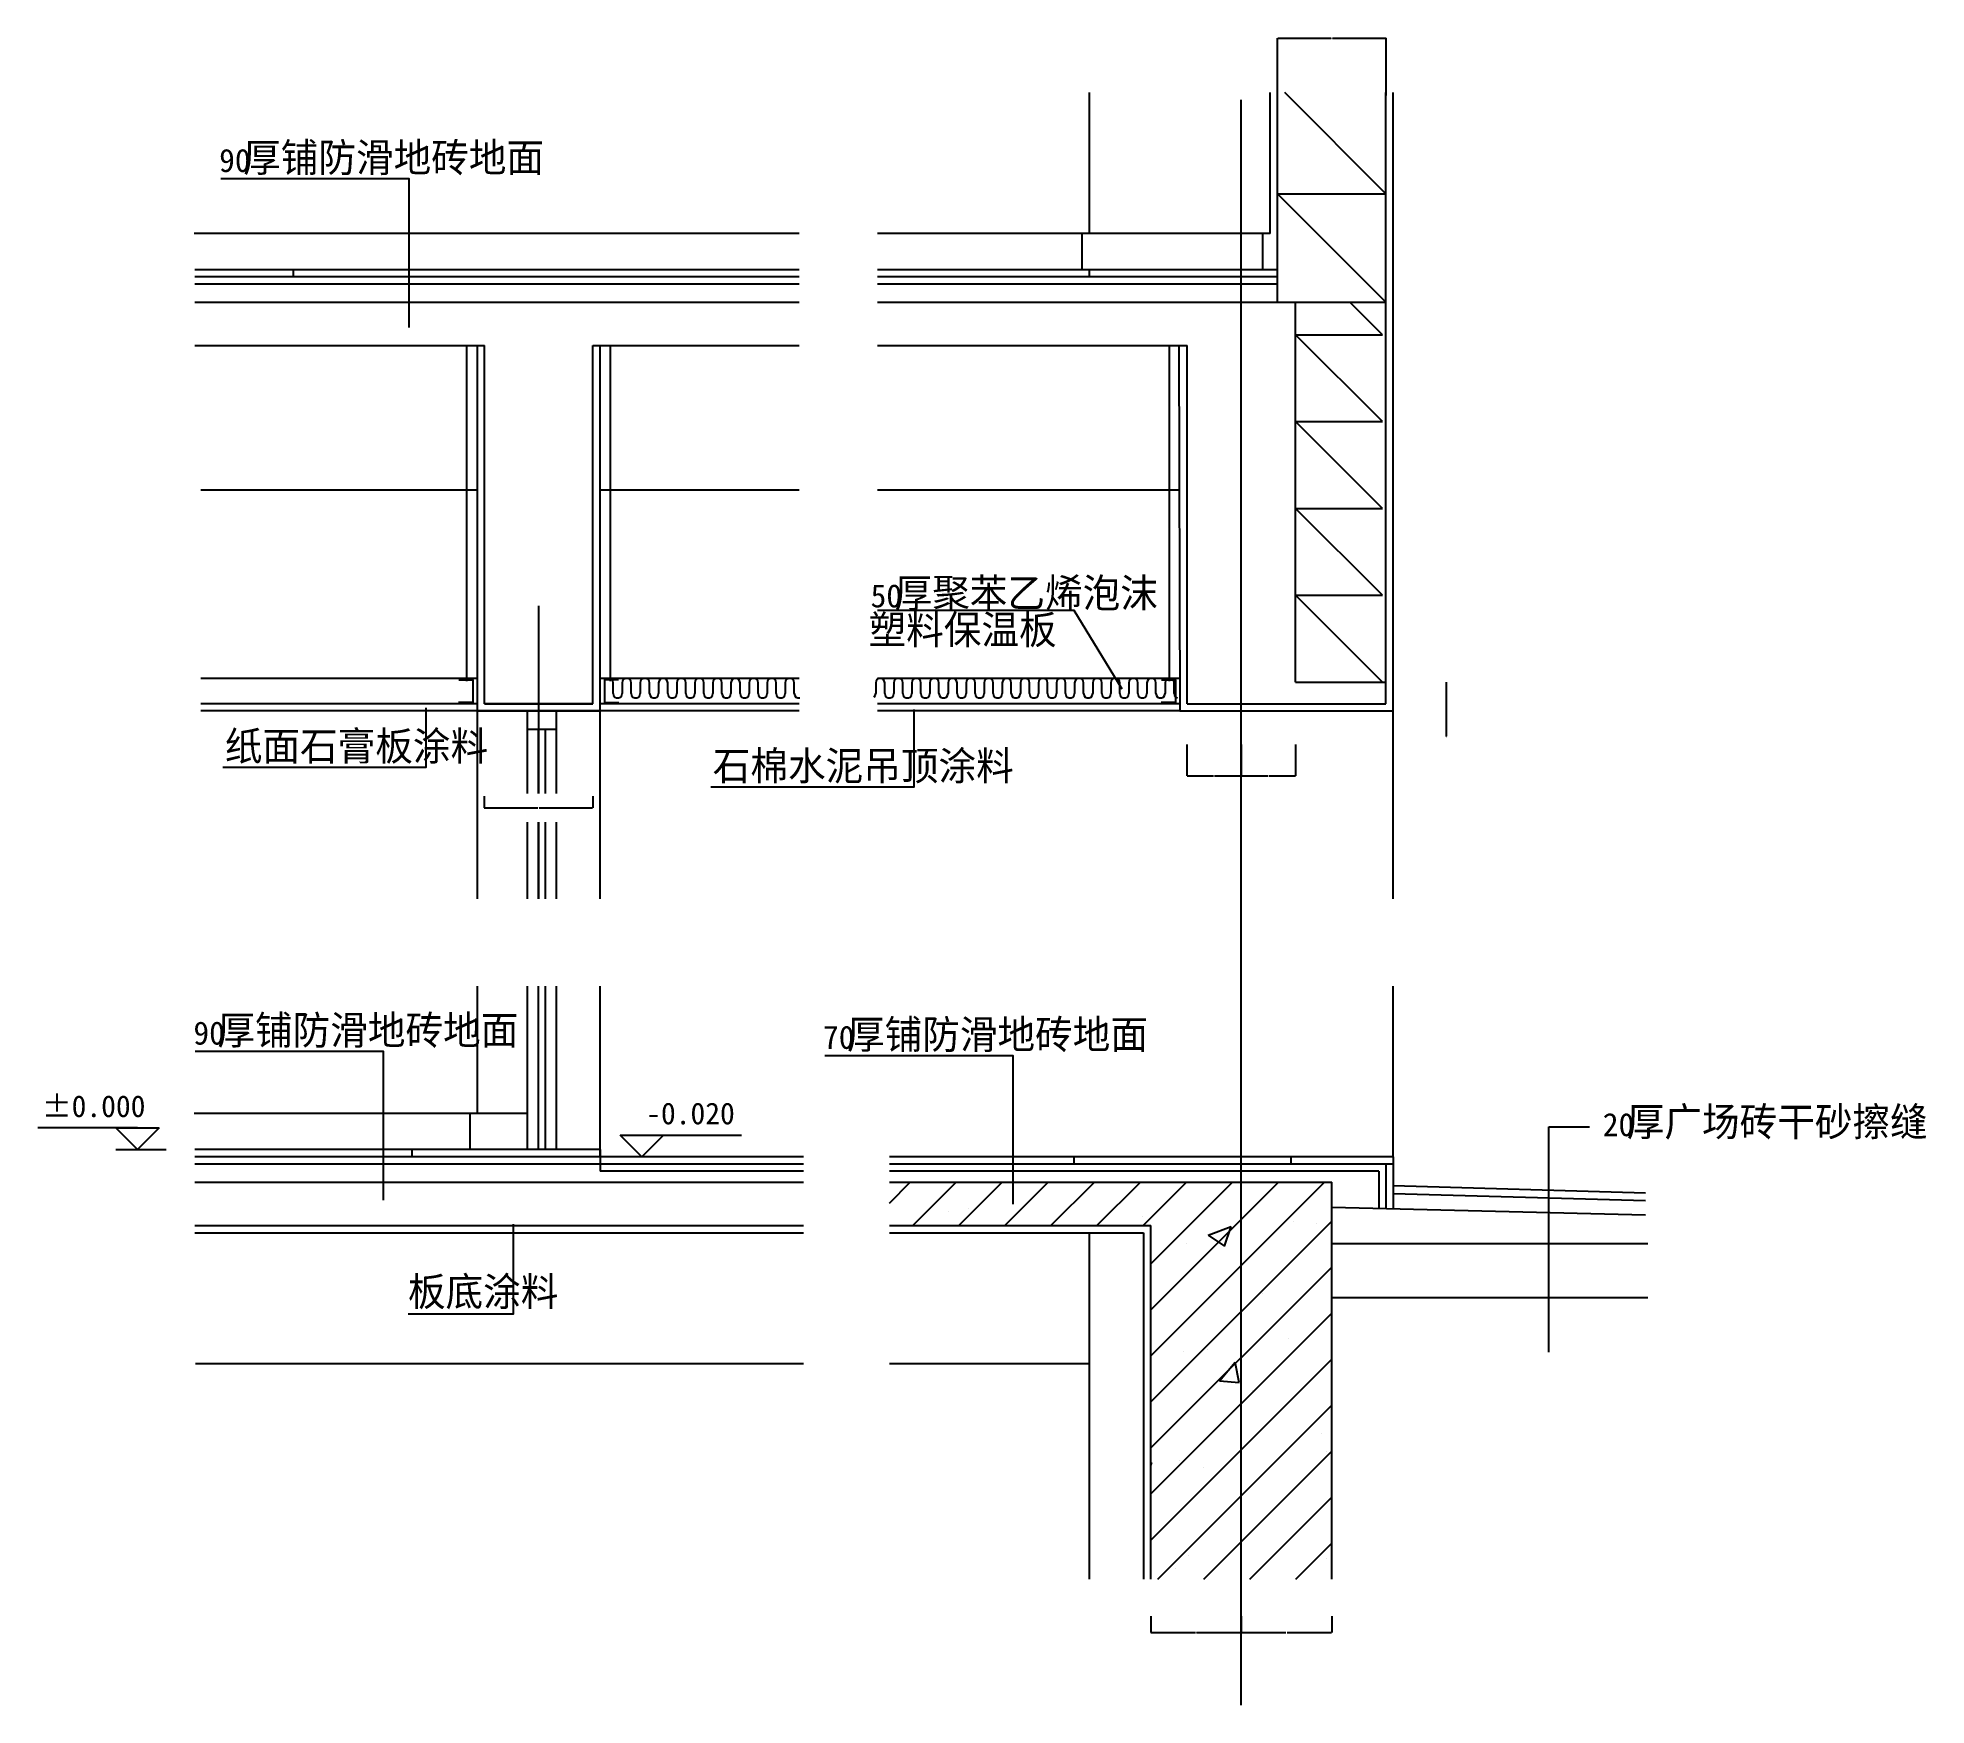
# Model space of a CAD drawing. Header units: metres. Extents: x 6092 to 11313, y 9086 to 13696.
import ezdxf

# ---------------------------------------------------------------- set-up
doc = ezdxf.new("R2010")
doc.units = ezdxf.units.M
for name, color, linetype in [('DOTE', 1, 'Continuous'), ('PUB_DIM', 3, 'Continuous'), ('PUB_HATCH', 7, 'Continuous'), ('PUB_TEXT', 7, 'Continuous'), ('S_SURFACE', 6, 'Continuous'), ('STAIR', 2, 'Continuous'), ('WALL', 255, 'Continuous'), ('WINDOW', 2, 'Continuous')]:
    doc.layers.add(name, color=color, linetype=linetype)
doc.dimstyles.get("Standard").update_dxf_attribs({"dimtxt": 2.5, "dimasz": 2.5, "dimexe": 1.25, "dimexo": 0.625, "dimtad": 1, "dimcen": 2.5, "dimazin": 3, "dimtfac": 1, "dimtmove": 0, "dimatfit": 3})

# ---------------------------------------------------------------- blocks, each defined once
blk = doc.blocks.new('*D1')
for p, q in [((7326.06, 11599.65), (7326.06, 11566.98)), ((7626.06, 11599.65), (7626.06, 11566.98)), ((7326.31, 11566.98), (7474.56, 11566.98)), ((7477.56, 11566.98), (7625.81, 11566.98))]:
    blk.add_line(p, q)
at = {"layer": 'Defpoints'}
for p in [(7326.06, 11599.65), (7626.06, 11599.65), (7326.06, 11566.98)]:
    blk.add_point(p, dxfattribs=at)
at = {"layer": 'PUB_DIM', "insert": (7476.06, 11566.98), "char_height": 1, "attachment_point": 5}
blk.add_mtext('300', dxfattribs=at)
blk = doc.blocks.new('*D2')
for p, q in [((9169.07, 9332.58), (9169.07, 9287.39)), ((9419.07, 9332.58), (9419.07, 9287.39)), ((9169.32, 9287.39), (9292.57, 9287.39)), ((9295.57, 9287.39), (9418.82, 9287.39))]:
    blk.add_line(p, q)
at = {"layer": 'Defpoints'}
for p in [(9169.07, 9332.58), (9419.07, 9332.58), (9169.07, 9287.39)]:
    blk.add_point(p, dxfattribs=at)
at = {"layer": 'PUB_DIM', "insert": (9294.07, 9287.39), "char_height": 1, "attachment_point": 5}
blk.add_mtext('250', dxfattribs=at)
blk = doc.blocks.new('*D3')
for p, q in [((9419.07, 9332.58), (9419.07, 9287.39)), ((9669.07, 9332.58), (9669.07, 9287.39)), ((9419.32, 9287.39), (9542.57, 9287.39)), ((9545.57, 9287.39), (9668.82, 9287.39))]:
    blk.add_line(p, q)
at = {"layer": 'Defpoints'}
for p in [(9419.07, 9332.58), (9669.07, 9332.58), (9419.07, 9287.39)]:
    blk.add_point(p, dxfattribs=at)
at = {"layer": 'PUB_DIM', "insert": (9544.07, 9287.39), "char_height": 1, "attachment_point": 5}
blk.add_mtext('250', dxfattribs=at)
blk = doc.blocks.new('*D4')
for p, q in [((9268.79, 11741.85), (9268.79, 11655.94)), ((9418.79, 11741.85), (9418.79, 11655.94)), ((9269.04, 11655.94), (9342.29, 11655.94)), ((9345.29, 11655.94), (9418.54, 11655.94))]:
    blk.add_line(p, q)
at = {"layer": 'Defpoints'}
for p in [(9268.79, 11741.85), (9418.79, 11741.85), (9268.79, 11655.94)]:
    blk.add_point(p, dxfattribs=at)
at = {"layer": 'PUB_DIM', "insert": (9343.79, 11655.94), "char_height": 1, "attachment_point": 5}
blk.add_mtext('150', dxfattribs=at)
blk = doc.blocks.new('*D5')
for p, q in [((9418.79, 11741.85), (9418.79, 11655.94)), ((9568.79, 11741.85), (9568.79, 11655.94)), ((9419.04, 11655.94), (9492.29, 11655.94)), ((9495.29, 11655.94), (9568.54, 11655.94))]:
    blk.add_line(p, q)
at = {"layer": 'Defpoints'}
for p in [(9418.79, 11741.85), (9568.79, 11741.85), (9418.79, 11655.94)]:
    blk.add_point(p, dxfattribs=at)
at = {"layer": 'PUB_DIM', "insert": (9493.79, 11655.94), "char_height": 1, "attachment_point": 5}
blk.add_mtext('150', dxfattribs=at)
blk = doc.blocks.new('*D6')
for p, q in [((9519.46, 13536.55), (9519.46, 13695.55)), ((9519.71, 13695.55), (9667.96, 13695.55)), ((9670.96, 13695.55), (9819.21, 13695.55)), ((9819.46, 13536.55), (9819.46, 13695.55))]:
    blk.add_line(p, q)
at = {"layer": 'Defpoints'}
for p in [(9519.46, 13695.55), (9519.46, 13536.55), (9819.46, 13536.55)]:
    blk.add_point(p, dxfattribs=at)
at = {"layer": 'PUB_DIM', "insert": (9669.46, 13695.55), "char_height": 1, "attachment_point": 5}
blk.add_mtext('300', dxfattribs=at)
blk = doc.blocks.new('*D7')
for p, q in [((9985.5, 11915.02), (9985.5, 11765.77)), ((9985.5, 11855.02), (9985.5, 11765.77)), ((9985.25, 11765.77), (9985, 11765.77)), ((9985.5, 11765.77), (9985.5, 11765.77)), ((9985.75, 11765.77), (9986, 11765.77))]:
    blk.add_line(p, q)
at = {"layer": 'Defpoints'}
for p in [(9985.5, 11915.02), (9985.5, 11855.02), (9985.5, 11765.77)]:
    blk.add_point(p, dxfattribs=at)
at = {"layer": 'PUB_DIM', "insert": (9985.5, 11766.895), "char_height": 1, "attachment_point": 5}
blk.add_mtext('0', dxfattribs=at)

msp = doc.modelspace()

# ---------------------------------------------------------------- linework, layer by layer
for p, q in [((8446.11, 10474.62), (8503.73, 10532.25)), ((8511.01, 10412.25), (8631.01, 10532.25)), ((8638.29, 10412.25), (8758.29, 10532.25)), ((8765.57, 10412.25), (8885.57, 10532.25)), ((8892.85, 10412.25), (9012.85, 10532.25)), ((9020.13, 10412.25), (9140.13, 10532.25)), ((9147.41, 10412.25), (9267.41, 10532.25)), ((9169.01, 10052.01), (9649.25, 10532.25)), ((9169.01, 10306.56), (9394.69, 10532.25)), ((9169.01, 10179.28), (9521.97, 10532.25)), ((8608.45, 10450.02), (8608.45, 10450.02)), ((8665.61, 10458.11), (8665.61, 10458.11)), ((9146.05, 10437.81), (9146.05, 10437.81)), ((9169.01, 9924.73), (9669.01, 10424.73)), ((9327.8, 10385.88), (9390.82, 10410.07)), ((9372.57, 10355.68), (9390.82, 10410.07)), ((9562.03, 10424.33), (9562.03, 10424.33)), ((9626.49, 10417.51), (9626.49, 10417.51)), ((9268.84, 10362.42), (9268.84, 10362.42)), ((9327.8, 10385.88), (9372.57, 10355.69)), ((9169.01, 9797.45), (9669.01, 10297.45)), ((9477.03, 10225.15), (9477.03, 10225.15)), ((9169.01, 9670.17), (9669.01, 10170.17)), ((9550.58, 10099.02), (9550.58, 10099.02)), ((9169.01, 9542.89), (9669.01, 10042.89)), ((9257.9, 10062.82), (9257.9, 10062.82)), ((9325.27, 10069.36), (9325.27, 10069.36)), ((9358.99, 9983.17), (9402.38, 10034.87)), ((9412.79, 9978.45), (9402.38, 10034.87)), ((9358.99, 9983.17), (9412.78, 9978.46)), ((9451.23, 9957.62), (9451.23, 9957.62)), ((9188.07, 9434.67), (9669.01, 9915.61)), ((9641, 9836.72), (9641, 9836.72)), ((9315.35, 9434.67), (9669.01, 9788.33)), ((9654.67, 9788.92), (9654.67, 9788.92)), ((9169.01, 9756.35), (9171.83, 9757.44)), ((9169.01, 9749), (9171.84, 9757.43)), ((9246.96, 9763.21), (9246.96, 9763.21)), ((9313.81, 9744.05), (9313.81, 9744.05)), ((9439.87, 9688.16), (9439.87, 9688.16)), ((9442.63, 9434.67), (9669.01, 9661.05)), ((9569.91, 9434.67), (9669.01, 9533.77)), ((9236.01, 9463.61), (9236.01, 9463.61)), ((9272.18, 9500.14), (9272.18, 9500.14)), ((9655.53, 9490.55), (9655.53, 9490.55))]:
    msp.add_line(p, q)
at = {"layer": 'DOTE'}
for p, q in [((9419.01, 9086.14), (9419.01, 13524.66)), ((7476.55, 11606.89), (7476.55, 12126.02)), ((7476.55, 11315.21), (7476.55, 11527.88))]:
    msp.add_line(p, q, dxfattribs=at)
at = {"layer": 'PUB_DIM'}
for p, q in [((6367.14, 10682.25), (6091.71, 10682.25)), ((6367.14, 10622.25), (6307.14, 10682.25)), ((6307.14, 10682.25), (6427.14, 10682.25)), ((6427.14, 10682.25), (6367.14, 10622.25)), ((7761.85, 10602.25), (7701.85, 10662.25)), ((7701.85, 10662.25), (7821.85, 10662.25)), ((7761.85, 10662.25), (8037.28, 10662.25)), ((7821.85, 10662.25), (7761.85, 10602.25)), ((10269.18, 10062.37), (10269.18, 10685.08)), ((10269.18, 10685.08), (10381.74, 10685.08)), ((6307.14, 10622.25), (6446.68, 10622.25))]:
    msp.add_line(p, q, dxfattribs=at)
for points in [[(7118.64, 12895.47), (7118.64, 13306.07), (6597.89, 13306.07)], [(9089.54, 11894.86), (8957.02, 12112.94), (8413.38, 12112.94)], [(7165, 11844.02), (7165, 11679.09), (6603.45, 11679.09)], [(8514.05, 11839.02), (8514.05, 11624.56), (7952.5, 11624.56)], [(7047.49, 10482.88), (7047.49, 10893.47), (6526.74, 10893.47)], [(8788.19, 10471.12), (8788.19, 10881.72), (8267.44, 10881.72)], [(7405.81, 10416.24), (7405.81, 10167.55), (7116.09, 10167.55)]]:
    msp.add_lwpolyline(points, dxfattribs=at)
at = {"layer": 'PUB_HATCH'}
for p, q in [((9819.01, 13265.02), (9538.98, 13545.05)), ((9819.01, 12965.02), (9519.01, 13265.02)), ((9519.01, 13265.02), (9819.01, 13265.02)), ((8197.18, 13055.02), (6526.23, 13055.02)), ((9519.01, 13055.02), (8413.38, 13055.02)), ((8197.18, 13035.02), (6526.23, 13035.02)), ((8197.18, 13015.02), (6526.23, 13015.02)), ((9519.01, 13035.02), (8413.38, 13035.02)), ((9519.01, 13015.02), (8413.38, 13015.02)), ((9519.01, 12965.02), (9819.01, 12965.02)), ((9519.01, 12965.02), (9519.01, 12965.02)), ((9809.01, 12875.02), (9719.01, 12965.02)), ((9809.01, 12635.02), (9569.01, 12875.02)), ((9569.01, 12875.02), (9809.01, 12875.02)), ((9809.01, 12395.02), (9569.01, 12635.02)), ((9569.01, 12635.02), (9809.01, 12635.02)), ((9809.01, 12155.02), (9569.01, 12395.02)), ((9569.01, 12395.02), (9809.01, 12395.02)), ((9809.01, 11915.02), (9569.01, 12155.02)), ((9569.01, 12155.02), (9809.01, 12155.02)), ((7306.55, 11925.02), (6542.4, 11925.02)), ((7677.77, 11922.71), (7672.7, 11925.15)), ((7681.28, 11918.3), (7677.77, 11922.71)), ((7682.38, 11912.81), (7681.28, 11918.3)), ((7682.38, 11883.4), (7682.38, 11912.81)), ((7708.47, 11918.3), (7707.38, 11912.81)), ((7707.38, 11912.81), (7707.38, 11883.4)), ((7711.99, 11922.71), (7708.47, 11918.3)), ((7717.06, 11925.15), (7711.99, 11922.71)), ((7722.7, 11925.15), (7717.06, 11925.15)), ((7727.77, 11922.71), (7722.7, 11925.15)), ((7731.28, 11918.3), (7727.77, 11922.71)), ((7732.38, 11912.81), (7731.28, 11918.3)), ((7732.38, 11883.4), (7732.38, 11912.81)), ((7758.47, 11918.3), (7757.38, 11912.81)), ((7757.38, 11912.81), (7757.38, 11883.4)), ((7761.99, 11922.71), (7758.47, 11918.3)), ((7767.06, 11925.15), (7761.99, 11922.71)), ((7767.28, 11925.15), (7762.2, 11922.71)), ((7772.91, 11925.15), (7767.28, 11925.15)), ((7777.99, 11922.71), (7772.91, 11925.15)), ((7778.64, 11922.71), (7778.64, 11922.71)), ((7782.15, 11918.3), (7778.64, 11922.71)), ((7783.24, 11912.81), (7782.15, 11918.3)), ((7783.24, 11883.4), (7783.24, 11912.81)), ((7809.34, 11918.3), (7808.24, 11912.81)), ((7808.24, 11912.81), (7808.24, 11883.4)), ((7812.85, 11922.71), (7809.34, 11918.3)), ((7817.93, 11925.15), (7812.85, 11922.71)), ((7823.56, 11925.15), (7817.93, 11925.15)), ((7828.64, 11922.71), (7823.56, 11925.15)), ((7832.15, 11918.3), (7828.64, 11922.71)), ((7833.24, 11912.81), (7832.15, 11918.3)), ((7833.24, 11883.4), (7833.24, 11912.81)), ((7859.34, 11918.3), (7858.24, 11912.81)), ((7858.24, 11912.81), (7858.24, 11883.4)), ((7862.85, 11922.71), (7859.34, 11918.3)), ((7867.93, 11925.15), (7862.85, 11922.71)), ((7873.56, 11925.15), (7867.93, 11925.15)), ((7878.64, 11922.71), (7873.56, 11925.15)), ((7882.15, 11918.3), (7878.64, 11922.71)), ((7883.24, 11912.81), (7882.15, 11918.3)), ((7883.24, 11883.4), (7883.24, 11912.81)), ((7909.34, 11918.3), (7908.24, 11912.81)), ((7908.24, 11912.81), (7908.24, 11883.4)), ((7912.85, 11922.71), (7909.34, 11918.3)), ((7917.93, 11925.15), (7912.85, 11922.71)), ((7923.56, 11925.15), (7917.93, 11925.15)), ((7928.64, 11922.71), (7923.56, 11925.15)), ((7932.15, 11918.3), (7928.64, 11922.71)), ((7933.24, 11912.81), (7932.15, 11918.3)), ((7933.24, 11883.4), (7933.24, 11912.81)), ((7959.34, 11918.3), (7958.24, 11912.81)), ((7958.24, 11912.81), (7958.24, 11883.4)), ((7962.85, 11922.71), (7959.34, 11918.3)), ((7967.93, 11925.15), (7962.85, 11922.71)), ((7973.56, 11925.15), (7967.93, 11925.15)), ((7978.64, 11922.71), (7973.56, 11925.15)), ((7982.15, 11918.3), (7978.64, 11922.71)), ((7983.24, 11912.81), (7982.15, 11918.3)), ((7983.24, 11883.4), (7983.24, 11912.81)), ((8009.34, 11918.3), (8008.24, 11912.81)), ((8008.24, 11912.81), (8008.24, 11883.4)), ((8012.85, 11922.71), (8009.34, 11918.3)), ((8017.93, 11925.15), (8012.85, 11922.71)), ((8023.56, 11925.15), (8017.93, 11925.15)), ((8028.64, 11922.71), (8023.56, 11925.15)), ((8032.15, 11918.3), (8028.64, 11922.71)), ((8033.24, 11912.81), (8032.15, 11918.3)), ((8033.24, 11883.4), (8033.24, 11912.81)), ((8059.34, 11918.3), (8058.24, 11912.81)), ((8058.24, 11912.81), (8058.24, 11883.4)), ((8062.85, 11922.71), (8059.34, 11918.3)), ((8067.93, 11925.15), (8062.85, 11922.71)), ((8073.56, 11925.15), (8067.93, 11925.15)), ((8078.64, 11922.71), (8073.56, 11925.15)), ((8082.15, 11918.3), (8078.64, 11922.71)), ((8083.24, 11912.81), (8082.15, 11918.3)), ((8083.24, 11883.4), (8083.24, 11912.81)), ((8109.34, 11918.3), (8108.24, 11912.81)), ((8108.24, 11912.81), (8108.24, 11883.4)), ((8112.85, 11922.71), (8109.34, 11918.3)), ((8117.93, 11925.15), (8112.85, 11922.71)), ((8123.56, 11925.15), (8117.93, 11925.15)), ((8128.64, 11922.71), (8123.56, 11925.15)), ((8132.15, 11918.3), (8128.64, 11922.71)), ((8128.64, 11922.71), (8128.64, 11922.71)), ((8133.24, 11912.81), (8132.15, 11918.3)), ((8133.24, 11883.4), (8133.24, 11912.81)), ((8159.34, 11918.3), (8158.24, 11912.81)), ((8158.24, 11912.81), (8158.24, 11883.4)), ((8162.85, 11922.71), (8159.34, 11918.3)), ((8167.93, 11925.15), (8162.85, 11922.71)), ((8173.56, 11925.15), (8167.93, 11925.15)), ((8178.64, 11922.71), (8173.56, 11925.15)), ((8182.15, 11918.3), (8178.64, 11922.71)), ((8183.24, 11912.81), (8182.15, 11918.3)), ((8183.24, 11883.4), (8183.24, 11912.81)), ((8409.34, 11918.3), (8408.24, 11912.81)), ((8408.24, 11912.81), (8408.24, 11883.4)), ((8412.85, 11922.71), (8409.34, 11918.3)), ((8417.93, 11925.15), (8412.85, 11922.71)), ((8423.56, 11925.15), (8417.93, 11925.15)), ((8428.64, 11922.71), (8423.56, 11925.15)), ((8432.15, 11918.3), (8428.64, 11922.71)), ((8433.24, 11912.81), (8432.15, 11918.3)), ((8433.24, 11883.4), (8433.24, 11912.81)), ((8459.34, 11918.3), (8458.24, 11912.81)), ((8458.24, 11912.81), (8458.24, 11883.4)), ((8462.85, 11922.71), (8459.34, 11918.3)), ((8467.93, 11925.15), (8462.85, 11922.71)), ((8473.56, 11925.15), (8467.93, 11925.15)), ((8478.64, 11922.71), (8473.56, 11925.15)), ((8482.15, 11918.3), (8478.64, 11922.71)), ((8483.24, 11912.81), (8482.15, 11918.3)), ((8483.24, 11883.4), (8483.24, 11912.81)), ((8509.34, 11918.3), (8508.24, 11912.81)), ((8508.24, 11912.81), (8508.24, 11883.4)), ((8512.85, 11922.71), (8509.34, 11918.3)), ((8517.93, 11925.15), (8512.85, 11922.71)), ((8523.56, 11925.15), (8517.93, 11925.15)), ((8528.64, 11922.71), (8523.56, 11925.15)), ((8532.15, 11918.3), (8528.64, 11922.71)), ((8533.24, 11912.81), (8532.15, 11918.3)), ((8533.24, 11883.4), (8533.24, 11912.81)), ((8559.34, 11918.3), (8558.24, 11912.81)), ((8558.24, 11912.81), (8558.24, 11883.4)), ((8562.85, 11922.71), (8559.34, 11918.3)), ((8567.93, 11925.15), (8562.85, 11922.71)), ((8573.56, 11925.15), (8567.93, 11925.15)), ((8578.64, 11922.71), (8573.56, 11925.15)), ((8582.15, 11918.3), (8578.64, 11922.71)), ((8583.24, 11912.81), (8582.15, 11918.3)), ((8583.24, 11883.4), (8583.24, 11912.81)), ((8609.34, 11918.3), (8608.24, 11912.81)), ((8608.24, 11912.81), (8608.24, 11883.4)), ((8612.85, 11922.71), (8609.34, 11918.3)), ((8617.93, 11925.15), (8612.85, 11922.71)), ((8623.56, 11925.15), (8617.93, 11925.15)), ((8628.64, 11922.71), (8623.56, 11925.15)), ((8632.15, 11918.3), (8628.64, 11922.71)), ((8633.24, 11912.81), (8632.15, 11918.3)), ((8633.24, 11883.4), (8633.24, 11912.81)), ((8659.34, 11918.3), (8658.24, 11912.81)), ((8658.24, 11912.81), (8658.24, 11883.4)), ((8662.85, 11922.71), (8659.34, 11918.3)), ((8667.93, 11925.15), (8662.85, 11922.71)), ((8673.56, 11925.15), (8667.93, 11925.15)), ((8678.64, 11922.71), (8673.56, 11925.15)), ((8682.15, 11918.3), (8678.64, 11922.71)), ((8683.24, 11912.81), (8682.15, 11918.3)), ((8683.24, 11883.4), (8683.24, 11912.81)), ((8709.34, 11918.3), (8708.24, 11912.81)), ((8708.24, 11912.81), (8708.24, 11883.4)), ((8712.85, 11922.71), (8709.34, 11918.3)), ((8717.93, 11925.15), (8712.85, 11922.71)), ((8723.56, 11925.15), (8717.93, 11925.15)), ((8728.64, 11922.71), (8723.56, 11925.15)), ((8732.15, 11918.3), (8728.64, 11922.71)), ((8733.24, 11912.81), (8732.15, 11918.3)), ((8733.24, 11883.4), (8733.24, 11912.81)), ((8759.34, 11918.3), (8758.24, 11912.81)), ((8758.24, 11912.81), (8758.24, 11883.4)), ((8762.85, 11922.71), (8759.34, 11918.3)), ((8767.93, 11925.15), (8762.85, 11922.71)), ((8773.56, 11925.15), (8767.93, 11925.15)), ((8778.64, 11922.71), (8773.56, 11925.15)), ((8782.15, 11918.3), (8778.64, 11922.71)), ((8783.24, 11912.81), (8782.15, 11918.3)), ((8783.24, 11883.4), (8783.24, 11912.81)), ((8809.34, 11918.3), (8808.24, 11912.81)), ((8808.24, 11912.81), (8808.24, 11883.4)), ((8812.85, 11922.71), (8809.34, 11918.3)), ((8817.93, 11925.15), (8812.85, 11922.71)), ((8823.56, 11925.15), (8817.93, 11925.15)), ((8828.64, 11922.71), (8823.56, 11925.15)), ((8832.15, 11918.3), (8828.64, 11922.71)), ((8833.24, 11912.81), (8832.15, 11918.3)), ((8833.24, 11883.4), (8833.24, 11912.81)), ((8859.34, 11918.3), (8858.24, 11912.81)), ((8858.24, 11912.81), (8858.24, 11883.4)), ((8862.85, 11922.71), (8859.34, 11918.3)), ((8867.93, 11925.15), (8862.85, 11922.71)), ((8873.56, 11925.15), (8867.93, 11925.15)), ((8878.64, 11922.71), (8873.56, 11925.15)), ((8882.15, 11918.3), (8878.64, 11922.71)), ((8883.24, 11912.81), (8882.15, 11918.3)), ((8883.24, 11883.4), (8883.24, 11912.81)), ((8909.34, 11918.3), (8908.24, 11912.81)), ((8908.24, 11912.81), (8908.24, 11883.4)), ((8912.85, 11922.71), (8909.34, 11918.3)), ((8917.93, 11925.15), (8912.85, 11922.71)), ((8923.56, 11925.15), (8917.93, 11925.15)), ((8928.64, 11922.71), (8923.56, 11925.15)), ((8932.15, 11918.3), (8928.64, 11922.71)), ((8933.24, 11912.81), (8932.15, 11918.3)), ((8933.24, 11883.4), (8933.24, 11912.81)), ((8959.34, 11918.3), (8958.24, 11912.81)), ((8958.24, 11912.81), (8958.24, 11883.4)), ((8962.85, 11922.71), (8959.34, 11918.3)), ((8967.93, 11925.15), (8962.85, 11922.71)), ((8973.56, 11925.15), (8967.93, 11925.15)), ((8978.64, 11922.71), (8973.56, 11925.15)), ((8982.15, 11918.3), (8978.64, 11922.71)), ((8983.24, 11912.81), (8982.15, 11918.3)), ((8983.24, 11883.4), (8983.24, 11912.81)), ((9009.34, 11918.3), (9008.24, 11912.81)), ((9008.24, 11912.81), (9008.24, 11883.4)), ((9012.85, 11922.71), (9009.34, 11918.3)), ((9017.93, 11925.15), (9012.85, 11922.71)), ((9023.56, 11925.15), (9017.93, 11925.15)), ((9028.64, 11922.71), (9023.56, 11925.15)), ((9032.15, 11918.3), (9028.64, 11922.71)), ((9033.24, 11912.81), (9032.15, 11918.3)), ((9033.24, 11883.4), (9033.24, 11912.81)), ((9059.34, 11918.3), (9058.24, 11912.81)), ((9058.24, 11912.81), (9058.24, 11883.4)), ((9062.85, 11922.71), (9059.34, 11918.3)), ((9067.93, 11925.15), (9062.85, 11922.71)), ((9073.56, 11925.15), (9067.93, 11925.15)), ((9078.64, 11922.71), (9073.56, 11925.15)), ((9082.15, 11918.3), (9078.64, 11922.71)), ((9083.24, 11912.81), (9082.15, 11918.3)), ((9083.24, 11883.4), (9083.24, 11912.81)), ((9109.34, 11918.3), (9108.24, 11912.81)), ((9108.24, 11912.81), (9108.24, 11883.4)), ((9112.85, 11922.71), (9109.34, 11918.3)), ((9117.93, 11925.15), (9112.85, 11922.71)), ((9123.56, 11925.15), (9117.93, 11925.15)), ((9128.64, 11922.71), (9123.56, 11925.15)), ((9132.15, 11918.3), (9128.64, 11922.71)), ((9133.24, 11912.81), (9132.15, 11918.3)), ((9133.24, 11883.4), (9133.24, 11912.81)), ((9159.34, 11918.3), (9158.24, 11912.81)), ((9158.24, 11912.81), (9158.24, 11883.4)), ((9162.85, 11922.71), (9159.34, 11918.3)), ((9167.93, 11925.15), (9162.85, 11922.71)), ((9173.56, 11925.15), (9167.93, 11925.15)), ((9178.64, 11922.71), (9173.56, 11925.15)), ((9182.15, 11918.3), (9178.64, 11922.71)), ((9183.24, 11912.81), (9182.15, 11918.3)), ((9183.24, 11883.4), (9183.24, 11912.81)), ((9209.34, 11918.3), (9208.24, 11912.81)), ((9208.24, 11912.81), (9208.24, 11883.4)), ((9212.85, 11922.71), (9209.34, 11918.3)), ((9217.93, 11925.15), (9212.85, 11922.71)), ((9223.56, 11925.15), (9217.93, 11925.15)), ((9228.64, 11922.71), (9223.56, 11925.15)), ((9232.15, 11918.3), (9228.64, 11922.71)), ((9233.24, 11912.81), (9232.15, 11918.3)), ((9233.24, 11883.4), (9233.24, 11912.81)), ((9569.01, 11915.02), (9809.01, 11915.02)), ((9569.01, 11915.02), (9569.01, 11915.02)), ((7306.55, 11855.02), (6542.4, 11855.02)), ((8197.18, 11855.02), (7646.55, 11855.02)), ((7682.38, 11883.4), (7683.47, 11877.91)), ((7683.47, 11877.91), (7686.99, 11873.5)), ((7686.99, 11873.5), (7692.06, 11871.06)), ((7692.06, 11871.06), (7697.7, 11871.06)), ((7697.7, 11871.06), (7702.77, 11873.5)), ((7702.77, 11873.5), (7706.28, 11877.91)), ((7706.28, 11877.91), (7707.38, 11883.4)), ((7732.38, 11883.4), (7733.47, 11877.91)), ((7733.47, 11877.91), (7736.99, 11873.5)), ((7736.99, 11873.5), (7742.06, 11871.06)), ((7742.06, 11871.06), (7747.7, 11871.06)), ((7747.7, 11871.06), (7752.77, 11873.5)), ((7752.77, 11873.5), (7756.28, 11877.91)), ((7756.28, 11877.91), (7757.38, 11883.4)), ((7783.24, 11883.4), (7784.34, 11877.91)), ((7784.34, 11877.91), (7787.85, 11873.5)), ((7787.85, 11873.5), (7792.93, 11871.06)), ((7792.93, 11871.06), (7798.56, 11871.06)), ((7798.56, 11871.06), (7803.64, 11873.5)), ((7803.64, 11873.5), (7807.15, 11877.91)), ((7807.15, 11877.91), (7808.24, 11883.4)), ((7833.24, 11883.4), (7834.34, 11877.91)), ((7834.34, 11877.91), (7837.85, 11873.5)), ((7837.85, 11873.5), (7842.93, 11871.06)), ((7842.93, 11871.06), (7848.56, 11871.06)), ((7848.56, 11871.06), (7853.64, 11873.5)), ((7853.64, 11873.5), (7857.15, 11877.91)), ((7857.15, 11877.91), (7858.24, 11883.4)), ((7883.24, 11883.4), (7884.34, 11877.91)), ((7884.34, 11877.91), (7887.85, 11873.5)), ((7887.85, 11873.5), (7892.93, 11871.06)), ((7892.93, 11871.06), (7898.56, 11871.06)), ((7898.56, 11871.06), (7903.64, 11873.5)), ((7903.64, 11873.5), (7907.15, 11877.91)), ((7907.15, 11877.91), (7908.24, 11883.4)), ((7933.24, 11883.4), (7934.34, 11877.91)), ((7934.34, 11877.91), (7937.85, 11873.5)), ((7937.85, 11873.5), (7942.93, 11871.06)), ((7942.93, 11871.06), (7948.56, 11871.06)), ((7948.56, 11871.06), (7953.64, 11873.5)), ((7953.64, 11873.5), (7957.15, 11877.91)), ((7957.15, 11877.91), (7958.24, 11883.4)), ((7983.24, 11883.4), (7984.34, 11877.91)), ((7984.34, 11877.91), (7987.85, 11873.5)), ((7987.85, 11873.5), (7992.93, 11871.06)), ((7992.93, 11871.06), (7998.56, 11871.06)), ((7998.56, 11871.06), (8003.64, 11873.5)), ((8003.64, 11873.5), (8007.15, 11877.91)), ((8007.15, 11877.91), (8008.24, 11883.4)), ((8033.24, 11883.4), (8034.34, 11877.91)), ((8034.34, 11877.91), (8037.85, 11873.5)), ((8037.85, 11873.5), (8042.93, 11871.06)), ((8042.93, 11871.06), (8048.56, 11871.06)), ((8048.56, 11871.06), (8053.64, 11873.5)), ((8053.64, 11873.5), (8057.15, 11877.91)), ((8057.15, 11877.91), (8058.24, 11883.4)), ((8083.24, 11883.4), (8084.34, 11877.91)), ((8084.34, 11877.91), (8087.85, 11873.5)), ((8087.85, 11873.5), (8092.93, 11871.06)), ((8092.93, 11871.06), (8098.56, 11871.06)), ((8098.56, 11871.06), (8103.64, 11873.5)), ((8103.64, 11873.5), (8107.15, 11877.91)), ((8107.15, 11877.91), (8108.24, 11883.4)), ((8133.24, 11883.4), (8134.34, 11877.91)), ((8134.34, 11877.91), (8137.85, 11873.5)), ((8137.85, 11873.5), (8142.93, 11871.06)), ((8142.93, 11871.06), (8148.56, 11871.06)), ((8148.56, 11871.06), (8153.64, 11873.5)), ((8153.64, 11873.5), (8157.15, 11877.91)), ((8157.15, 11877.91), (8158.24, 11883.4)), ((8183.24, 11883.4), (8184.34, 11877.91)), ((8184.34, 11877.91), (8187.85, 11873.5)), ((8187.85, 11873.5), (8192.93, 11871.06)), ((8192.93, 11871.06), (8198.56, 11871.06)), ((8403.64, 11873.5), (8407.15, 11877.91)), ((8407.15, 11877.91), (8408.24, 11883.4)), ((9249.01, 11855.02), (8413.38, 11855.02)), ((8433.24, 11883.4), (8434.34, 11877.91)), ((8434.34, 11877.91), (8437.85, 11873.5)), ((8437.85, 11873.5), (8442.93, 11871.06)), ((8442.93, 11871.06), (8448.56, 11871.06)), ((8448.56, 11871.06), (8453.64, 11873.5)), ((8453.64, 11873.5), (8457.15, 11877.91)), ((8457.15, 11877.91), (8458.24, 11883.4)), ((8483.24, 11883.4), (8484.34, 11877.91)), ((8484.34, 11877.91), (8487.85, 11873.5)), ((8487.85, 11873.5), (8492.93, 11871.06)), ((8492.93, 11871.06), (8498.56, 11871.06)), ((8498.56, 11871.06), (8503.64, 11873.5)), ((8503.64, 11873.5), (8507.15, 11877.91)), ((8507.15, 11877.91), (8508.24, 11883.4)), ((8533.24, 11883.4), (8534.34, 11877.91)), ((8534.34, 11877.91), (8537.85, 11873.5)), ((8537.85, 11873.5), (8542.93, 11871.06)), ((8542.93, 11871.06), (8548.56, 11871.06)), ((8548.56, 11871.06), (8553.64, 11873.5)), ((8553.64, 11873.5), (8557.15, 11877.91)), ((8557.15, 11877.91), (8558.24, 11883.4)), ((8583.24, 11883.4), (8584.34, 11877.91)), ((8584.34, 11877.91), (8587.85, 11873.5)), ((8587.85, 11873.5), (8592.93, 11871.06)), ((8592.93, 11871.06), (8598.56, 11871.06)), ((8598.56, 11871.06), (8603.64, 11873.5)), ((8603.64, 11873.5), (8607.15, 11877.91)), ((8607.15, 11877.91), (8608.24, 11883.4)), ((8633.24, 11883.4), (8634.34, 11877.91)), ((8634.34, 11877.91), (8637.85, 11873.5)), ((8637.85, 11873.5), (8642.93, 11871.06)), ((8642.93, 11871.06), (8648.56, 11871.06)), ((8648.56, 11871.06), (8653.64, 11873.5)), ((8653.64, 11873.5), (8657.15, 11877.91)), ((8657.15, 11877.91), (8658.24, 11883.4)), ((8683.24, 11883.4), (8684.34, 11877.91)), ((8684.34, 11877.91), (8687.85, 11873.5)), ((8687.85, 11873.5), (8692.93, 11871.06)), ((8692.93, 11871.06), (8698.56, 11871.06)), ((8698.56, 11871.06), (8703.64, 11873.5)), ((8703.64, 11873.5), (8707.15, 11877.91)), ((8707.15, 11877.91), (8708.24, 11883.4)), ((8733.24, 11883.4), (8734.34, 11877.91)), ((8734.34, 11877.91), (8737.85, 11873.5)), ((8737.85, 11873.5), (8742.93, 11871.06)), ((8742.93, 11871.06), (8748.56, 11871.06)), ((8748.56, 11871.06), (8753.64, 11873.5)), ((8753.64, 11873.5), (8757.15, 11877.91)), ((8757.15, 11877.91), (8758.24, 11883.4)), ((8783.24, 11883.4), (8784.34, 11877.91)), ((8784.34, 11877.91), (8787.85, 11873.5)), ((8787.85, 11873.5), (8792.93, 11871.06)), ((8792.93, 11871.06), (8798.56, 11871.06)), ((8798.56, 11871.06), (8803.64, 11873.5)), ((8803.64, 11873.5), (8807.15, 11877.91)), ((8807.15, 11877.91), (8808.24, 11883.4)), ((8833.24, 11883.4), (8834.34, 11877.91)), ((8834.34, 11877.91), (8837.85, 11873.5)), ((8837.85, 11873.5), (8842.93, 11871.06)), ((8842.93, 11871.06), (8848.56, 11871.06)), ((8848.56, 11871.06), (8853.64, 11873.5)), ((8853.64, 11873.5), (8857.15, 11877.91)), ((8857.15, 11877.91), (8858.24, 11883.4)), ((8883.24, 11883.4), (8884.34, 11877.91)), ((8884.34, 11877.91), (8887.85, 11873.5)), ((8887.85, 11873.5), (8892.93, 11871.06)), ((8892.93, 11871.06), (8898.56, 11871.06)), ((8898.56, 11871.06), (8903.64, 11873.5)), ((8903.64, 11873.5), (8907.15, 11877.91)), ((8907.15, 11877.91), (8908.24, 11883.4)), ((8933.24, 11883.4), (8934.34, 11877.91)), ((8934.34, 11877.91), (8937.85, 11873.5)), ((8937.85, 11873.5), (8942.93, 11871.06)), ((8942.93, 11871.06), (8948.56, 11871.06)), ((8948.56, 11871.06), (8953.64, 11873.5)), ((8953.64, 11873.5), (8957.15, 11877.91)), ((8957.15, 11877.91), (8958.24, 11883.4)), ((8983.24, 11883.4), (8984.34, 11877.91)), ((8984.34, 11877.91), (8987.85, 11873.5)), ((8987.85, 11873.5), (8992.93, 11871.06)), ((8992.93, 11871.06), (8998.56, 11871.06)), ((8998.56, 11871.06), (9003.64, 11873.5)), ((9003.64, 11873.5), (9007.15, 11877.91)), ((9007.15, 11877.91), (9008.24, 11883.4)), ((9033.24, 11883.4), (9034.34, 11877.91)), ((9034.34, 11877.91), (9037.85, 11873.5)), ((9037.85, 11873.5), (9042.93, 11871.06)), ((9042.93, 11871.06), (9048.56, 11871.06)), ((9048.56, 11871.06), (9053.64, 11873.5)), ((9053.64, 11873.5), (9057.15, 11877.91)), ((9057.15, 11877.91), (9058.24, 11883.4)), ((9083.24, 11883.4), (9084.34, 11877.91)), ((9084.34, 11877.91), (9087.85, 11873.5)), ((9087.85, 11873.5), (9092.93, 11871.06)), ((9092.93, 11871.06), (9098.56, 11871.06)), ((9098.56, 11871.06), (9103.64, 11873.5)), ((9103.64, 11873.5), (9107.15, 11877.91)), ((9107.15, 11877.91), (9108.24, 11883.4)), ((9133.24, 11883.4), (9134.34, 11877.91)), ((9134.34, 11877.91), (9137.85, 11873.5)), ((9137.85, 11873.5), (9142.93, 11871.06)), ((9142.93, 11871.06), (9148.56, 11871.06)), ((9148.56, 11871.06), (9153.64, 11873.5)), ((9153.64, 11873.5), (9157.15, 11877.91)), ((9157.15, 11877.91), (9158.24, 11883.4)), ((9183.24, 11883.4), (9184.34, 11877.91)), ((9184.34, 11877.91), (9187.85, 11873.5)), ((9187.85, 11873.5), (9192.93, 11871.06)), ((9192.93, 11871.06), (9198.56, 11871.06)), ((9198.56, 11871.06), (9203.64, 11873.5)), ((9203.64, 11873.5), (9207.15, 11877.91)), ((9207.15, 11877.91), (9208.24, 11883.4)), ((9233.24, 11883.4), (9234.34, 11877.91)), ((9234.34, 11877.91), (9237.85, 11873.5)), ((9237.85, 11873.5), (9242.93, 11871.06)), ((7306.55, 11835.02), (6542.4, 11835.02)), ((8197.18, 11835.02), (7646.55, 11835.02)), ((9249.01, 11835.02), (8413.38, 11835.02)), ((7646.55, 10622.25), (6526.23, 10622.25)), ((7646.55, 10602.25), (6526.23, 10602.25)), ((7126.55, 10602.25), (7126.55, 10622.25)), ((7646.55, 10622.25), (7646.55, 10562.25)), ((8209.01, 10602.25), (7646.55, 10602.25)), ((9839.01, 10602.25), (8446.11, 10602.25)), ((9556.47, 10602.25), (9556.47, 10582.25)), ((9839.01, 10602.25), (9839.01, 10459.98)), ((7646.55, 10582.25), (6526.23, 10582.25)), ((8209.01, 10582.25), (7646.55, 10582.25)), ((8209.01, 10562.25), (7646.55, 10562.25)), ((9839.01, 10582.25), (8446.11, 10582.25)), ((9799.01, 10562.25), (8446.11, 10562.25)), ((9799.01, 10562.25), (9799.01, 10460.51)), ((9819.01, 10582.25), (9819.01, 10460.24)), ((10536.21, 10501.6), (9839.01, 10521.95)), ((10536.21, 10480.66), (9839.01, 10499.98)), ((10536.21, 10440.66), (9669.01, 10462.25)), ((10542.79, 10362.22), (9669.01, 10362.22)), ((10542.79, 10212.22), (9669.01, 10212.22))]:
    msp.add_line(p, q, dxfattribs=at)
at = {"layer": 'S_SURFACE'}
for p, q in [((8999.01, 13155.02), (8999.01, 13545.05)), ((9499.01, 13155.02), (9499.01, 13545.05)), ((9839.01, 11315.21), (9839.01, 13545.05)), ((8197.18, 13155.02), (6524.41, 13155.02)), ((9479.01, 13155.02), (8413.38, 13155.02)), ((8979.01, 13055.02), (8979.01, 13155.02)), ((9499.01, 13155.02), (9479.01, 13155.02)), ((9479.01, 13055.02), (9479.01, 13155.02)), ((7306.55, 12845.02), (7306.55, 11315.21)), ((7646.55, 11315.21), (7646.55, 12845.02)), ((9246.7, 12845.02), (9249.01, 11835.02)), ((7306.55, 12445.02), (6542.4, 12445.02)), ((8197.18, 12445.02), (7646.55, 12445.02)), ((9247.61, 12445.02), (8413.38, 12445.02)), ((8197.18, 11925.02), (7646.55, 11925.02)), ((9249.01, 11925.02), (8413.38, 11925.02)), ((7306.55, 11835.02), (7646.55, 11835.02)), ((7646.55, 11835.02), (7306.55, 11835.02)), ((9249.01, 11835.02), (9839.01, 11835.02)), ((7306.55, 11074.16), (7306.55, 10722.25)), ((7646.55, 10602.25), (7646.55, 11074.16)), ((9839.01, 10602.25), (9839.01, 11074.16)), ((7444.78, 10722.25), (6524.41, 10722.25)), ((7286.55, 10722.25), (7286.55, 10622.25)), ((6526.1, 10392.25), (8209.01, 10392.25)), ((8446.11, 10392.25), (9149.01, 10392.25)), ((8999.01, 9434.67), (8999.01, 10392.25)), ((9149.01, 10392.25), (9149.01, 9434.67)), ((8209.01, 10029.72), (6527.49, 10029.72)), ((8999.01, 10029.72), (8446.11, 10029.72))]:
    msp.add_line(p, q, dxfattribs=at)
at = {"layer": 'STAIR'}
for p, q in [((6798.79, 13035.02), (6798.79, 13055.02)), ((8999.01, 13035.02), (8999.01, 13055.02)), ((8956.47, 10602.25), (8956.47, 10582.25))]:
    msp.add_line(p, q, dxfattribs=at)
at = {"layer": 'WALL'}
for p, q in [((9519.01, 12965.02), (9519.01, 13545.05)), ((9819.01, 11915.02), (9819.01, 13545.05)), ((6526.23, 12965.02), (8197.18, 12965.02)), ((8413.38, 12965.02), (9569.01, 12965.02)), ((9569.01, 11915.02), (9569.01, 12965.02)), ((6526.23, 12845.02), (7326.55, 12845.02)), ((7278.34, 11917.28), (7278.34, 12845.02)), ((7326.55, 11855.02), (7326.55, 12845.02)), ((7626.55, 12845.02), (8197.18, 12845.02)), ((7626.55, 11855.02), (7626.55, 12845.02)), ((7674.75, 11917.28), (7674.75, 12845.02)), ((8413.38, 12845.02), (9269.01, 12845.02)), ((9220.8, 11917.28), (9220.8, 12845.02)), ((9269.01, 11855.02), (9269.01, 12845.02)), ((9569.01, 11915.02), (9819.01, 11915.02)), ((9819.01, 11855.02), (9819.01, 11915.02)), ((7326.55, 11855.02), (7626.55, 11855.02)), ((7626.55, 11855.02), (7326.55, 11855.02)), ((9269.01, 11855.02), (9819.01, 11855.02)), ((6526.23, 10532.25), (8209.01, 10532.25)), ((8446.11, 10532.25), (9669.01, 10532.25)), ((9669.01, 9434.67), (9669.01, 10532.25)), ((6526.1, 10412.25), (8209.01, 10412.25)), ((8446.11, 10412.25), (9169.01, 10412.25)), ((9169.01, 9434.67), (9169.01, 10412.25))]:
    msp.add_line(p, q, dxfattribs=at)
for points in [[(7255.83, 11921), (7294.64, 11921), (7294.64, 11858.41), (7254.95, 11858.41)], [(7697.26, 11921), (7658.45, 11921), (7658.45, 11858.41), (7698.14, 11858.41)], [(9198.29, 11921), (9237.1, 11921), (9237.1, 11858.41), (9197.41, 11858.41)]]:
    msp.add_lwpolyline(points, dxfattribs=at)
at = {"layer": 'WINDOW'}
for p, q in [((7444.78, 11835.02), (7444.78, 11606.89)), ((7524.78, 11835.02), (7524.78, 11606.89)), ((7444.78, 11785.02), (7524.78, 11785.02)), ((7474.78, 11785.02), (7474.78, 11606.89)), ((7494.78, 11785.02), (7494.78, 11606.89)), ((7444.78, 11527.88), (7444.78, 11315.21)), ((7474.78, 11527.88), (7474.78, 11315.21)), ((7494.78, 11527.88), (7494.78, 11315.21)), ((7524.78, 11527.88), (7524.78, 11315.21)), ((7444.78, 11074.16), (7444.78, 10622.25)), ((7474.78, 11074.16), (7474.78, 10622.25)), ((7494.78, 11074.16), (7494.78, 10622.25)), ((7524.78, 11074.16), (7524.78, 10622.25))]:
    msp.add_line(p, q, dxfattribs=at)

# ---------------------------------------------------------------- texts
at = {"layer": 'PUB_DIM'}
for s, p in [('%%p0.000', (6103.71, 10712.25)), ('-0.020', (7773.85, 10692.25))]:
    msp.add_text(s, height=60, dxfattribs=at).set_placement(p)
at = {"layer": 'PUB_HATCH'}
msp.add_text('纸面石膏板涂料', height=80, dxfattribs=at).set_placement((6608.93, 11697.96))
at = {"layer": 'PUB_TEXT'}
for s, height, p in [('90', 64, (6593.11, 13325.17)), ('厚铺防滑地砖地面', 80, (6659.46, 13325.17)), ('50', 64, (8394.2, 12121.4)), ('厚聚苯乙烯泡沫', 80, (8460.54, 12121.4)), ('塑料保温板', 80, (8388.6, 12019.9)), ('石棉水泥吊顶涂料', 80, (7957.98, 11643.42)), ('90', 64, (6521.96, 10912.57)), ('厚铺防滑地砖地面', 80, (6588.31, 10912.57)), ('厚铺防滑地砖地面', 80, (8329.01, 10900.82)), ('70', 64, (8262.66, 10900.82)), ('20', 64, (10418.39, 10659.41)), ('厚广场砖干砂擦缝', 80, (10484.74, 10659.41)), ('板底涂料', 80, (7115.14, 10189.9))]:
    msp.add_text(s, height=height, dxfattribs=at).set_placement(p)

# ---------------------------------------------------------------- dimensions: what is measured, and where the dimension line sits
at = {"layer": 'PUB_DIM'}
for base, p1, p2, picture, middle in [((9519.46, 13695.55), (9519.46, 13536.55), (9819.46, 13536.55), '*D6', (9669.46, 13695.55)), ((9985.5, 11765.77), (9985.5, 11855.02), (9985.5, 11915.02), '*D7', (9985.5, 11766.895)), ((9268.79, 11655.94), (9268.79, 11741.85), (9418.79, 11741.85), '*D4', (9343.79, 11655.94)), ((9418.79, 11655.94), (9418.79, 11741.85), (9568.79, 11741.85), '*D5', (9493.79, 11655.94)), ((7326.06, 11566.98), (7326.06, 11599.65), (7626.06, 11599.65), '*D1', (7476.06, 11566.98)), ((9169.07, 9287.39), (9169.07, 9332.58), (9419.07, 9332.58), '*D2', (9294.07, 9287.39)), ((9419.07, 9287.39), (9419.07, 9332.58), (9669.07, 9332.58), '*D3', (9544.07, 9287.39))]:
    dim = msp.add_linear_dim(base=base, p1=p1, p2=p2, dimstyle='Standard', dxfattribs=at)
    dim.commit()
    dim.dimension.update_dxf_attribs({"geometry": picture, "text_midpoint": middle})

doc.saveas('drawing.dxf')
